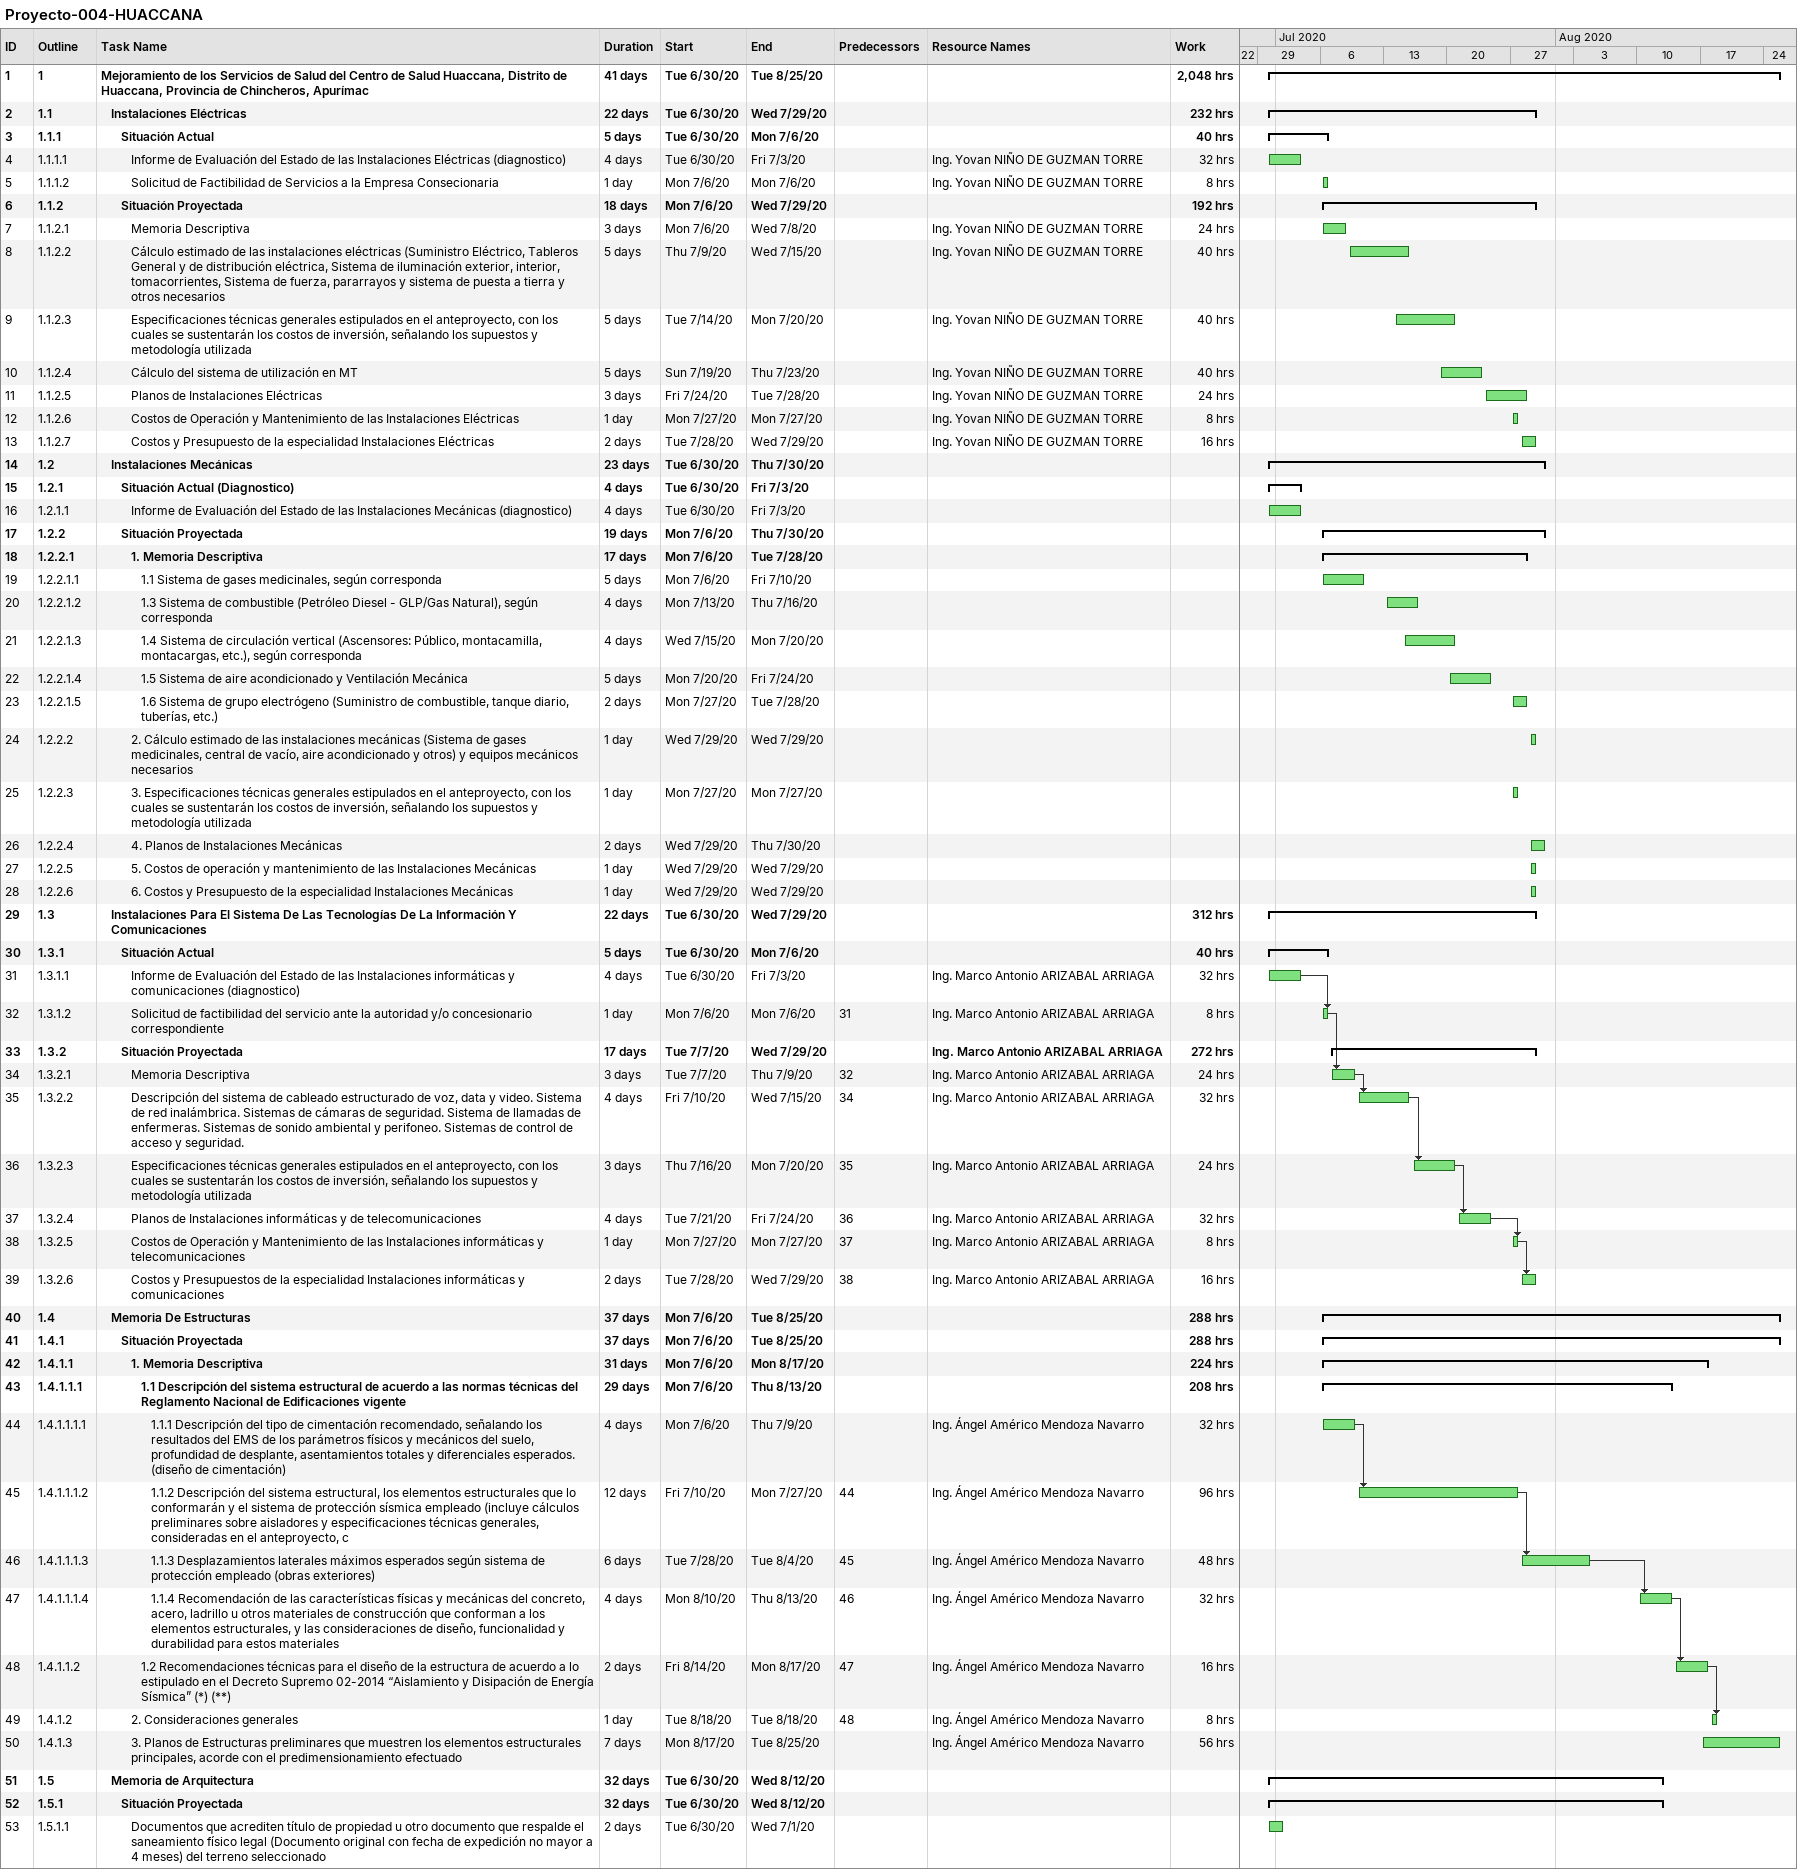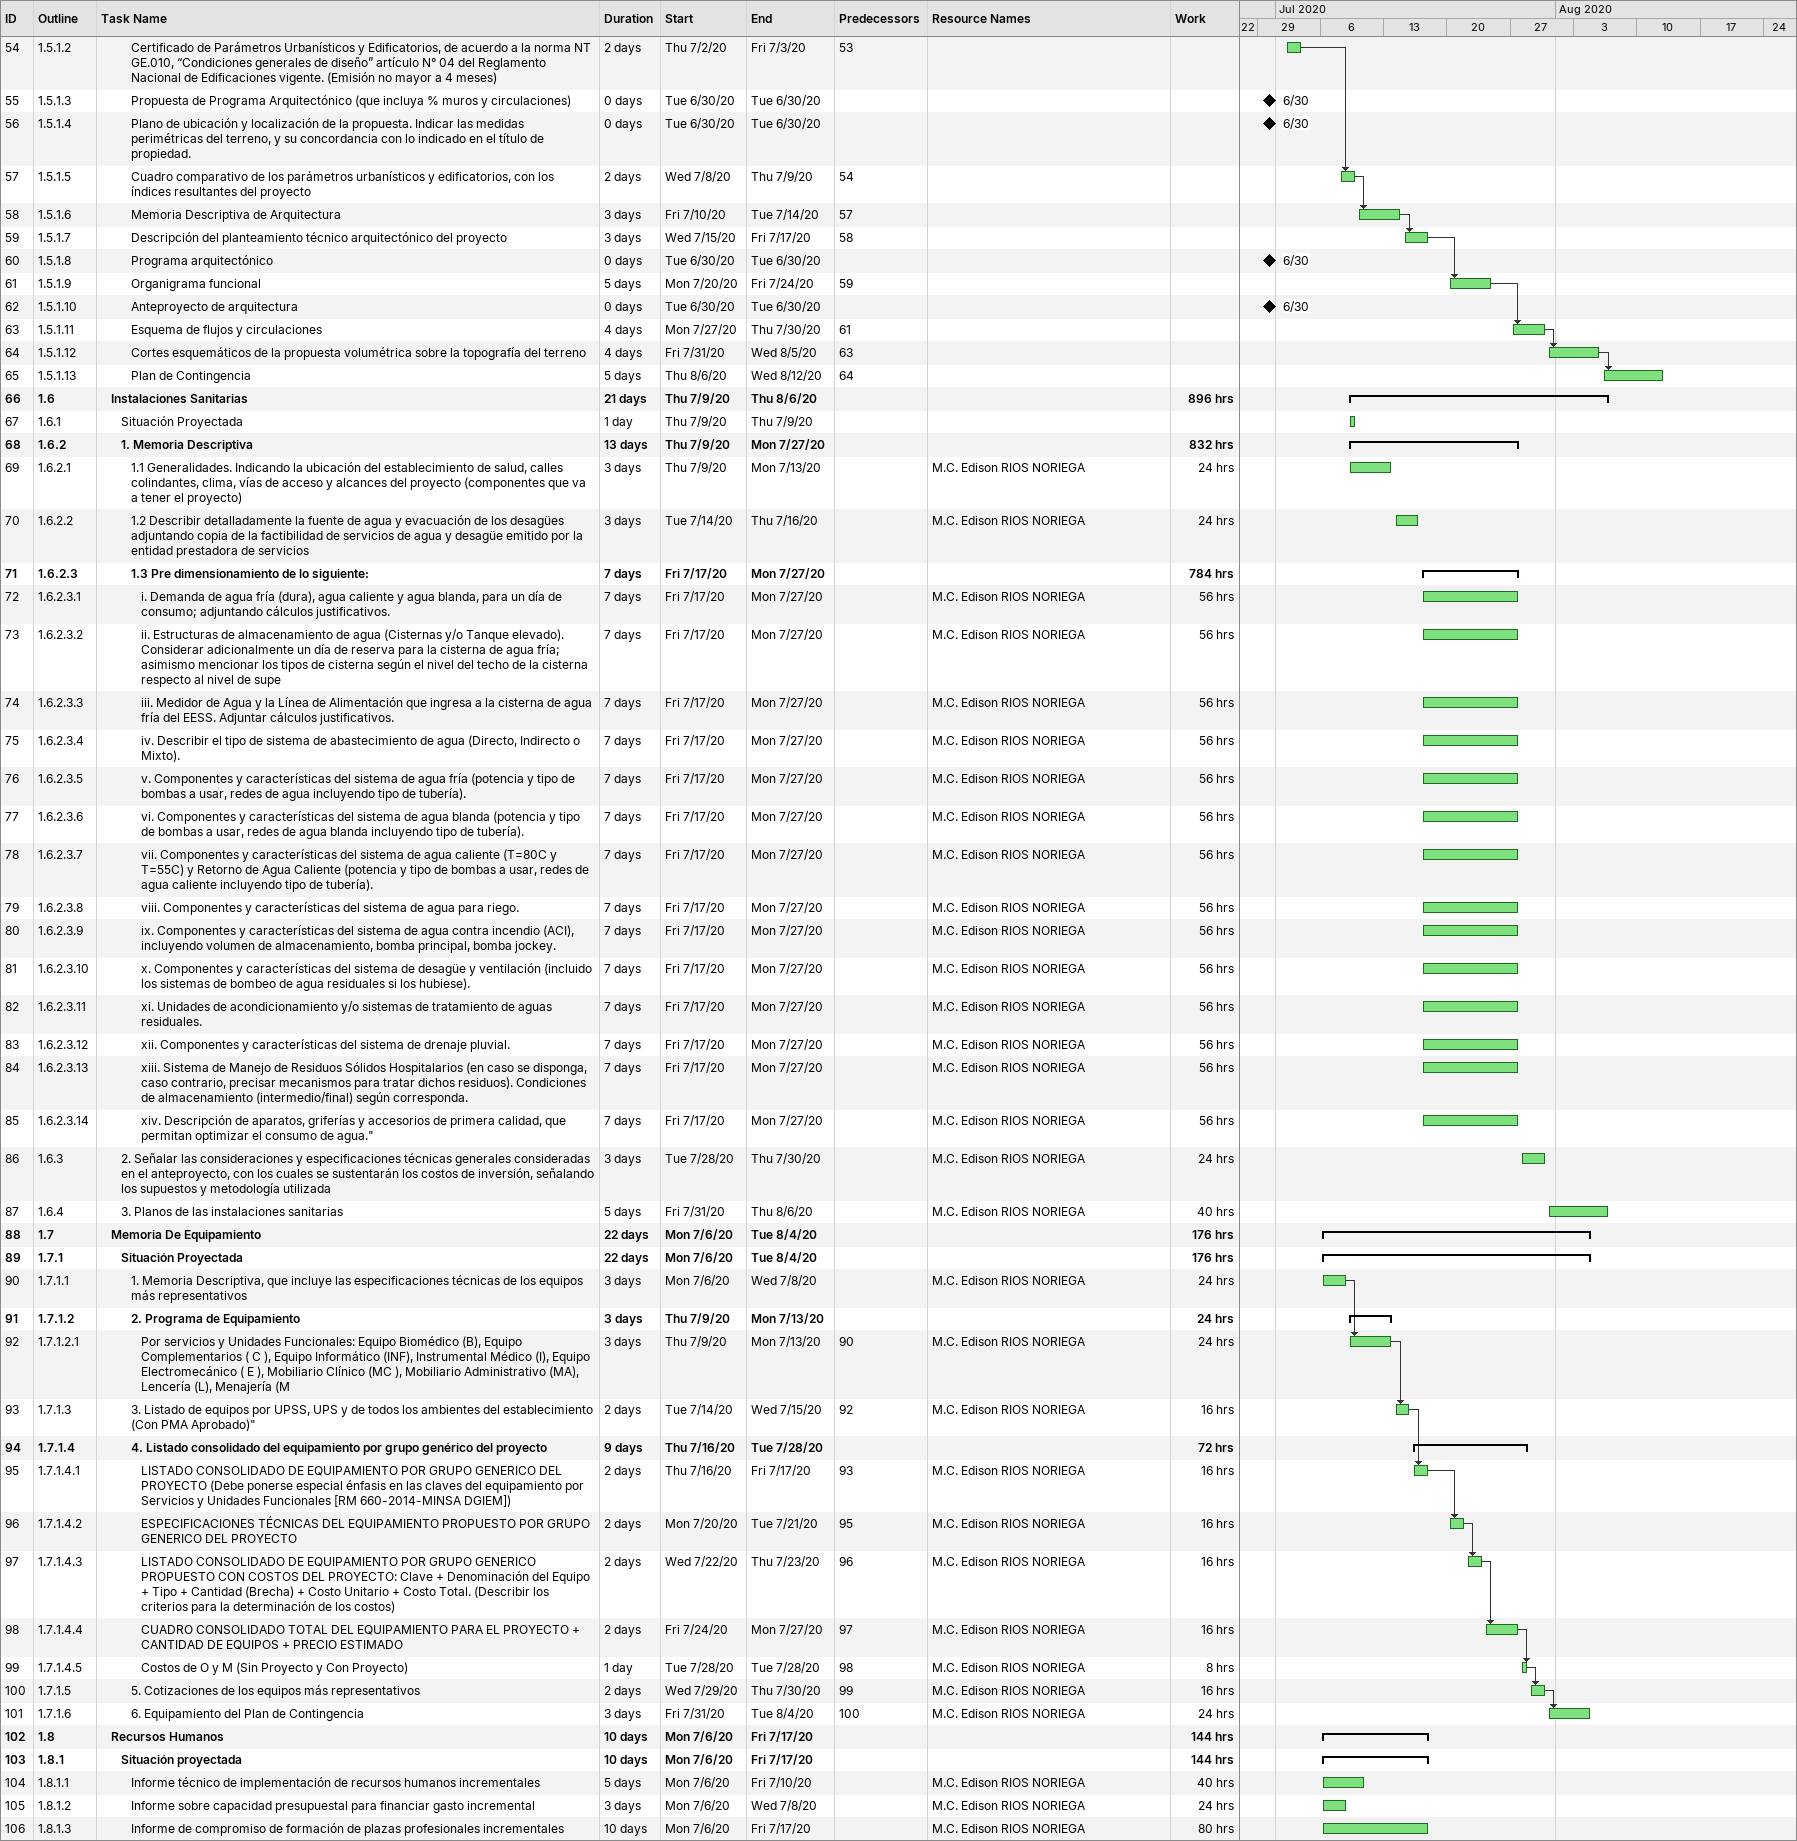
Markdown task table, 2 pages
Proyecto-004-HUACCANA

| ID | WBS | Task | Duration | Start | Finish | Predecessors | Resources | Work (h) |
|---|---|---|---|---|---|---|---|---|
| 1 | 1 | **Mejoramiento de los Servicios de Salud del Centro de Salud Huaccana, Distrito de Huaccana, Provincia de Chincheros, Apurímac** | 41d | 2020-06-30 | 2020-08-25 |  |  | 2048 |
| 2 | 1.1 | **Instalaciones Eléctricas** | 22d | 2020-06-30 | 2020-07-29 |  |  | 232 |
| 3 | 1.1.1 | **Situación Actual** | 5d | 2020-06-30 | 2020-07-06 |  |  | 40 |
| 4 | 1.1.1.1 | Informe de Evaluación del Estado de las Instalaciones Eléctricas (diagnostico) | 4d | 2020-06-30 | 2020-07-03 |  | Ing. Yovan NIÑO DE GUZMAN TORRE | 32 |
| 5 | 1.1.1.2 | Solicitud de Factibilidad de Servicios a la Empresa Consecionaria | 1d | 2020-07-06 | 2020-07-06 |  | Ing. Yovan NIÑO DE GUZMAN TORRE | 8 |
| 6 | 1.1.2 | **Situación Proyectada** | 18d | 2020-07-06 | 2020-07-29 |  |  | 192 |
| 7 | 1.1.2.1 | Memoria Descriptiva | 3d | 2020-07-06 | 2020-07-08 |  | Ing. Yovan NIÑO DE GUZMAN TORRE | 24 |
| 8 | 1.1.2.2 | Cálculo estimado de las instalaciones eléctricas (Suministro Eléctrico, Tableros General y de distribución eléctrica, Sistema de iluminación exterior, interior, tomacorrientes, Sistema de fuerza, pararrayos y sistema de puesta a tierra y otros necesarios | 5d | 2020-07-09 | 2020-07-15 |  | Ing. Yovan NIÑO DE GUZMAN TORRE | 40 |
| 9 | 1.1.2.3 | Especificaciones técnicas generales estipulados en el anteproyecto, con los cuales se sustentarán los costos de inversión, señalando los supuestos y metodología utilizada | 5d | 2020-07-14 | 2020-07-20 |  | Ing. Yovan NIÑO DE GUZMAN TORRE | 40 |
| 10 | 1.1.2.4 | Cálculo del sistema de utilización en MT | 5d | 2020-07-19 | 2020-07-23 |  | Ing. Yovan NIÑO DE GUZMAN TORRE | 40 |
| 11 | 1.1.2.5 | Planos de Instalaciones Eléctricas | 3d | 2020-07-24 | 2020-07-28 |  | Ing. Yovan NIÑO DE GUZMAN TORRE | 24 |
| 12 | 1.1.2.6 | Costos de Operación y Mantenimiento de las Instalaciones Eléctricas | 1d | 2020-07-27 | 2020-07-27 |  | Ing. Yovan NIÑO DE GUZMAN TORRE | 8 |
| 13 | 1.1.2.7 | Costos y Presupuesto de la especialidad Instalaciones Eléctricas | 2d | 2020-07-28 | 2020-07-29 |  | Ing. Yovan NIÑO DE GUZMAN TORRE | 16 |
| 14 | 1.2 | **Instalaciones Mecánicas** | 23d | 2020-06-30 | 2020-07-30 |  |  |  |
| 15 | 1.2.1 | **Situación Actual (Diagnostico)** | 4d | 2020-06-30 | 2020-07-03 |  |  |  |
| 16 | 1.2.1.1 | Informe de Evaluación del Estado de las Instalaciones Mecánicas (diagnostico) | 4d | 2020-06-30 | 2020-07-03 |  |  |  |
| 17 | 1.2.2 | **Situación Proyectada** | 19d | 2020-07-06 | 2020-07-30 |  |  |  |
| 18 | 1.2.2.1 | **1. Memoria Descriptiva** | 17d | 2020-07-06 | 2020-07-28 |  |  |  |
| 19 | 1.2.2.1.1 | 1.1 Sistema de gases medicinales, según corresponda | 5d | 2020-07-06 | 2020-07-10 |  |  |  |
| 20 | 1.2.2.1.2 | 1.3 Sistema de combustible (Petróleo Diesel - GLP/Gas Natural), según corresponda | 4d | 2020-07-13 | 2020-07-16 |  |  |  |
| 21 | 1.2.2.1.3 | 1.4 Sistema de circulación vertical (Ascensores: Público, montacamilla, montacargas, etc.), según corresponda | 4d | 2020-07-15 | 2020-07-20 |  |  |  |
| 22 | 1.2.2.1.4 | 1.5 Sistema de aire acondicionado y Ventilación Mecánica | 5d | 2020-07-20 | 2020-07-24 |  |  |  |
| 23 | 1.2.2.1.5 | 1.6 Sistema de grupo electrógeno (Suministro de combustible, tanque diario, tuberías, etc.) | 2d | 2020-07-27 | 2020-07-28 |  |  |  |
| 24 | 1.2.2.2 | 2. Cálculo estimado de las instalaciones mecánicas (Sistema de gases medicinales, central de vacío, aire acondicionado y otros) y equipos mecánicos necesarios | 1d | 2020-07-29 | 2020-07-29 |  |  |  |
| 25 | 1.2.2.3 | 3. Especificaciones técnicas generales estipulados en el anteproyecto, con los cuales se sustentarán los costos de inversión, señalando los supuestos y metodología utilizada | 1d | 2020-07-27 | 2020-07-27 |  |  |  |
| 26 | 1.2.2.4 | 4. Planos de Instalaciones Mecánicas | 2d | 2020-07-29 | 2020-07-30 |  |  |  |
| 27 | 1.2.2.5 | 5. Costos de operación y mantenimiento de las Instalaciones Mecánicas | 1d | 2020-07-29 | 2020-07-29 |  |  |  |
| 28 | 1.2.2.6 | 6. Costos y Presupuesto de la especialidad Instalaciones Mecánicas | 1d | 2020-07-29 | 2020-07-29 |  |  |  |
| 29 | 1.3 | **Instalaciones Para El Sistema De Las Tecnologías De La Información Y Comunicaciones** | 22d | 2020-06-30 | 2020-07-29 |  |  | 312 |
| 30 | 1.3.1 | **Situación Actual** | 5d | 2020-06-30 | 2020-07-06 |  |  | 40 |
| 31 | 1.3.1.1 | Informe de Evaluación del Estado de las Instalaciones informáticas y comunicaciones (diagnostico) | 4d | 2020-06-30 | 2020-07-03 |  | Ing. Marco Antonio ARIZABAL ARRIAGA | 32 |
| 32 | 1.3.1.2 | Solicitud de factibilidad del servicio ante la autoridad y/o concesionario correspondiente | 1d | 2020-07-06 | 2020-07-06 | 31 | Ing. Marco Antonio ARIZABAL ARRIAGA | 8 |
| 33 | 1.3.2 | **Situación Proyectada** | 17d | 2020-07-07 | 2020-07-29 |  | Ing. Marco Antonio ARIZABAL ARRIAGA | 272 |
| 34 | 1.3.2.1 | Memoria Descriptiva | 3d | 2020-07-07 | 2020-07-09 | 32 | Ing. Marco Antonio ARIZABAL ARRIAGA | 24 |
| 35 | 1.3.2.2 | Descripción del sistema de cableado estructurado de voz, data y video. Sistema de red inalámbrica. Sistemas de cámaras de seguridad. Sistema de llamadas de enfermeras. Sistemas de sonido ambiental y perifoneo. Sistemas de control de acceso y seguridad. | 4d | 2020-07-10 | 2020-07-15 | 34 | Ing. Marco Antonio ARIZABAL ARRIAGA | 32 |
| 36 | 1.3.2.3 | Especificaciones técnicas generales estipulados en el anteproyecto, con los cuales se sustentarán los costos de inversión, señalando los supuestos y metodología utilizada | 3d | 2020-07-16 | 2020-07-20 | 35 | Ing. Marco Antonio ARIZABAL ARRIAGA | 24 |
| 37 | 1.3.2.4 | Planos de Instalaciones informáticas y de telecomunicaciones | 4d | 2020-07-21 | 2020-07-24 | 36 | Ing. Marco Antonio ARIZABAL ARRIAGA | 32 |
| 38 | 1.3.2.5 | Costos de Operación y Mantenimiento de las Instalaciones informáticas y telecomunicaciones | 1d | 2020-07-27 | 2020-07-27 | 37 | Ing. Marco Antonio ARIZABAL ARRIAGA | 8 |
| 39 | 1.3.2.6 | Costos y Presupuestos de la especialidad Instalaciones informáticas y comunicaciones | 2d | 2020-07-28 | 2020-07-29 | 38 | Ing. Marco Antonio ARIZABAL ARRIAGA | 16 |
| 40 | 1.4 | **Memoria De Estructuras** | 37d | 2020-07-06 | 2020-08-25 |  |  | 288 |
| 41 | 1.4.1 | **Situación Proyectada** | 37d | 2020-07-06 | 2020-08-25 |  |  | 288 |
| 42 | 1.4.1.1 | **1. Memoria Descriptiva** | 31d | 2020-07-06 | 2020-08-17 |  |  | 224 |
| 43 | 1.4.1.1.1 | **1.1 Descripción del sistema estructural de acuerdo a las normas técnicas del Reglamento Nacional de Edificaciones vigente** | 29d | 2020-07-06 | 2020-08-13 |  |  | 208 |
| 44 | 1.4.1.1.1.1 | 1.1.1 Descripción del tipo de cimentación recomendado, señalando los resultados del EMS de los parámetros físicos y mecánicos del suelo, profundidad de desplante, asentamientos totales y diferenciales esperados. (diseño de cimentación) | 4d | 2020-07-06 | 2020-07-09 |  | Ing. Ángel Américo Mendoza Navarro | 32 |
| 45 | 1.4.1.1.1.2 | 1.1.2 Descripción del sistema estructural, los elementos estructurales que lo conformarán y el sistema de protección sísmica empleado (incluye cálculos preliminares sobre aisladores y especificaciones técnicas generales, consideradas en el anteproyecto, c | 12d | 2020-07-10 | 2020-07-27 | 44 | Ing. Ángel Américo Mendoza Navarro | 96 |
| 46 | 1.4.1.1.1.3 | 1.1.3 Desplazamientos laterales máximos esperados según sistema de protección empleado (obras exteriores) | 6d | 2020-07-28 | 2020-08-04 | 45 | Ing. Ángel Américo Mendoza Navarro | 48 |
| 47 | 1.4.1.1.1.4 | 1.1.4 Recomendación de las características físicas y mecánicas del concreto, acero, ladrillo u otros materiales de construcción que conforman a los elementos estructurales, y las consideraciones de diseño, funcionalidad y durabilidad para estos materiales | 4d | 2020-08-10 | 2020-08-13 | 46 | Ing. Ángel Américo Mendoza Navarro | 32 |
| 48 | 1.4.1.1.2 | 1.2 Recomendaciones técnicas para el diseño de la estructura de acuerdo a lo estipulado en el Decreto Supremo 02-2014 “Aislamiento y Disipación de Energía Sísmica” (*) (**) | 2d | 2020-08-14 | 2020-08-17 | 47 | Ing. Ángel Américo Mendoza Navarro | 16 |
| 49 | 1.4.1.2 | 2. Consideraciones generales | 1d | 2020-08-18 | 2020-08-18 | 48 | Ing. Ángel Américo Mendoza Navarro | 8 |
| 50 | 1.4.1.3 | 3. Planos de Estructuras preliminares que muestren los elementos estructurales principales, acorde con el predimensionamiento efectuado | 7d | 2020-08-17 | 2020-08-25 |  | Ing. Ángel Américo Mendoza Navarro | 56 |
| 51 | 1.5 | **Memoria de Arquitectura** | 32d | 2020-06-30 | 2020-08-12 |  |  |  |
| 52 | 1.5.1 | **Situación Proyectada** | 32d | 2020-06-30 | 2020-08-12 |  |  |  |
| 53 | 1.5.1.1 | Documentos que acrediten título de propiedad u otro documento que respalde el saneamiento físico legal (Documento original con fecha de expedición no mayor a 4 meses) del terreno seleccionado | 2d | 2020-06-30 | 2020-07-01 |  |  |  |
| 54 | 1.5.1.2 | Certificado de Parámetros Urbanísticos y Edificatorios, de acuerdo a la norma NT GE.010, “Condiciones generales de diseño” artículo N° 04 del Reglamento Nacional de Edificaciones vigente. (Emisión no mayor a 4 meses) | 2d | 2020-07-02 | 2020-07-03 | 53 |  |  |
| 55 | 1.5.1.3 | Propuesta de Programa Arquitectónico (que incluya % muros y circulaciones) | 0d | 2020-06-30 | 2020-06-30 |  |  |  |
| 56 | 1.5.1.4 | Plano de ubicación y localización de la propuesta. Indicar las medidas perimétricas del terreno, y su concordancia con lo indicado en el título de propiedad. | 0d | 2020-06-30 | 2020-06-30 |  |  |  |
| 57 | 1.5.1.5 | Cuadro comparativo de los parámetros urbanísticos y edificatorios, con los índices resultantes del proyecto | 2d | 2020-07-08 | 2020-07-09 | 54 |  |  |
| 58 | 1.5.1.6 | Memoria Descriptiva de Arquitectura | 3d | 2020-07-10 | 2020-07-14 | 57 |  |  |
| 59 | 1.5.1.7 | Descripción del planteamiento técnico arquitectónico del proyecto | 3d | 2020-07-15 | 2020-07-17 | 58 |  |  |
| 60 | 1.5.1.8 | Programa arquitectónico | 0d | 2020-06-30 | 2020-06-30 |  |  |  |
| 61 | 1.5.1.9 | Organigrama funcional | 5d | 2020-07-20 | 2020-07-24 | 59 |  |  |
| 62 | 1.5.1.10 | Anteproyecto de arquitectura | 0d | 2020-06-30 | 2020-06-30 |  |  |  |
| 63 | 1.5.1.11 | Esquema de flujos y circulaciones | 4d | 2020-07-27 | 2020-07-30 | 61 |  |  |
| 64 | 1.5.1.12 | Cortes esquemáticos de la propuesta volumétrica sobre la topografía del terreno | 4d | 2020-07-31 | 2020-08-05 | 63 |  |  |
| 65 | 1.5.1.13 | Plan de Contingencia | 5d | 2020-08-06 | 2020-08-12 | 64 |  |  |
| 66 | 1.6 | **Instalaciones Sanitarias** | 21d | 2020-07-09 | 2020-08-06 |  |  | 896 |
| 67 | 1.6.1 | Situación Proyectada | 1d | 2020-07-09 | 2020-07-09 |  |  |  |
| 68 | 1.6.2 | **1. Memoria Descriptiva** | 13d | 2020-07-09 | 2020-07-27 |  |  | 832 |
| 69 | 1.6.2.1 | 1.1 Generalidades. Indicando la ubicación del establecimiento de salud, calles colindantes, clima, vías de acceso y alcances del proyecto (componentes que va a tener el proyecto) | 3d | 2020-07-09 | 2020-07-13 |  | M.C. Edison RIOS NORIEGA | 24 |
| 70 | 1.6.2.2 | 1.2 Describir detalladamente la fuente de agua y evacuación de los desagües adjuntando copia de la factibilidad de servicios de agua y desagüe emitido por la entidad prestadora de servicios | 3d | 2020-07-14 | 2020-07-16 |  | M.C. Edison RIOS NORIEGA | 24 |
| 71 | 1.6.2.3 | **1.3 Pre dimensionamiento de lo siguiente:** | 7d | 2020-07-17 | 2020-07-27 |  |  | 784 |
| 72 | 1.6.2.3.1 | i. Demanda de agua fría (dura), agua caliente y agua blanda, para un día de consumo; adjuntando cálculos justificativos. | 7d | 2020-07-17 | 2020-07-27 |  | M.C. Edison RIOS NORIEGA | 56 |
| 73 | 1.6.2.3.2 | ii. Estructuras de almacenamiento de agua (Cisternas y/o Tanque elevado). Considerar adicionalmente un día de reserva para la cisterna de agua fría; asimismo mencionar los tipos de cisterna según el nivel del techo de la cisterna respecto al nivel de supe | 7d | 2020-07-17 | 2020-07-27 |  | M.C. Edison RIOS NORIEGA | 56 |
| 74 | 1.6.2.3.3 | iii. Medidor de Agua y la Línea de Alimentación que ingresa a la cisterna de agua fría del EESS. Adjuntar cálculos justificativos. | 7d | 2020-07-17 | 2020-07-27 |  | M.C. Edison RIOS NORIEGA | 56 |
| 75 | 1.6.2.3.4 | iv. Describir el tipo de sistema de abastecimiento de agua (Directo, Indirecto o Mixto). | 7d | 2020-07-17 | 2020-07-27 |  | M.C. Edison RIOS NORIEGA | 56 |
| 76 | 1.6.2.3.5 | v. Componentes y características del sistema de agua fría (potencia y tipo de bombas a usar, redes de agua incluyendo tipo de tubería). | 7d | 2020-07-17 | 2020-07-27 |  | M.C. Edison RIOS NORIEGA | 56 |
| 77 | 1.6.2.3.6 | vi. Componentes y características del sistema de agua blanda (potencia y tipo de bombas a usar, redes de agua blanda incluyendo tipo de tubería). | 7d | 2020-07-17 | 2020-07-27 |  | M.C. Edison RIOS NORIEGA | 56 |
| 78 | 1.6.2.3.7 | vii. Componentes y características del sistema de agua caliente (T=80C y T=55C) y Retorno de Agua Caliente (potencia y tipo de bombas a usar, redes de agua caliente incluyendo tipo de tubería). | 7d | 2020-07-17 | 2020-07-27 |  | M.C. Edison RIOS NORIEGA | 56 |
| 79 | 1.6.2.3.8 | viii. Componentes y características del sistema de agua para riego. | 7d | 2020-07-17 | 2020-07-27 |  | M.C. Edison RIOS NORIEGA | 56 |
| 80 | 1.6.2.3.9 | ix. Componentes y características del sistema de agua contra incendio (ACI), incluyendo volumen de almacenamiento, bomba principal, bomba jockey. | 7d | 2020-07-17 | 2020-07-27 |  | M.C. Edison RIOS NORIEGA | 56 |
| 81 | 1.6.2.3.10 | x. Componentes y características del sistema de desagüe y ventilación (incluido los sistemas de bombeo de agua residuales si los hubiese). | 7d | 2020-07-17 | 2020-07-27 |  | M.C. Edison RIOS NORIEGA | 56 |
| 82 | 1.6.2.3.11 | xi. Unidades de acondicionamiento y/o sistemas de tratamiento de aguas residuales. | 7d | 2020-07-17 | 2020-07-27 |  | M.C. Edison RIOS NORIEGA | 56 |
| 83 | 1.6.2.3.12 | xii. Componentes y características del sistema de drenaje pluvial. | 7d | 2020-07-17 | 2020-07-27 |  | M.C. Edison RIOS NORIEGA | 56 |
| 84 | 1.6.2.3.13 | xiii. Sistema de Manejo de Residuos Sólidos Hospitalarios (en caso se disponga, caso contrario, precisar mecanismos para tratar dichos residuos). Condiciones de almacenamiento (intermedio/final) según corresponda. | 7d | 2020-07-17 | 2020-07-27 |  | M.C. Edison RIOS NORIEGA | 56 |
| 85 | 1.6.2.3.14 | xiv. Descripción de aparatos, griferías y accesorios de primera calidad, que permitan optimizar el consumo de agua." | 7d | 2020-07-17 | 2020-07-27 |  | M.C. Edison RIOS NORIEGA | 56 |
| 86 | 1.6.3 | 2. Señalar las consideraciones y especificaciones técnicas generales consideradas en el anteproyecto, con los cuales se sustentarán los costos de inversión, señalando los supuestos y metodología utilizada | 3d | 2020-07-28 | 2020-07-30 |  | M.C. Edison RIOS NORIEGA | 24 |
| 87 | 1.6.4 | 3. Planos de las instalaciones sanitarias | 5d | 2020-07-31 | 2020-08-06 |  | M.C. Edison RIOS NORIEGA | 40 |
| 88 | 1.7 | **Memoria De Equipamiento** | 22d | 2020-07-06 | 2020-08-04 |  |  | 176 |
| 89 | 1.7.1 | **Situación Proyectada** | 22d | 2020-07-06 | 2020-08-04 |  |  | 176 |
| 90 | 1.7.1.1 | 1. Memoria Descriptiva, que incluye las especificaciones técnicas de los equipos más representativos | 3d | 2020-07-06 | 2020-07-08 |  | M.C. Edison RIOS NORIEGA | 24 |
| 91 | 1.7.1.2 | **2. Programa de Equipamiento** | 3d | 2020-07-09 | 2020-07-13 |  |  | 24 |
| 92 | 1.7.1.2.1 | Por servicios y Unidades Funcionales: Equipo Biomédico (B), Equipo Complementarios ( C ), Equipo Informático (INF), Instrumental Médico (I), Equipo Electromecánico ( E ), Mobiliario Clínico (MC ), Mobiliario Administrativo (MA), Lencería (L), Menajería (M | 3d | 2020-07-09 | 2020-07-13 | 90 | M.C. Edison RIOS NORIEGA | 24 |
| 93 | 1.7.1.3 | 3. Listado de equipos por UPSS, UPS y de todos los ambientes del establecimiento (Con PMA Aprobado)" | 2d | 2020-07-14 | 2020-07-15 | 92 | M.C. Edison RIOS NORIEGA | 16 |
| 94 | 1.7.1.4 | **4. Listado consolidado del equipamiento por grupo genérico del proyecto** | 9d | 2020-07-16 | 2020-07-28 |  |  | 72 |
| 95 | 1.7.1.4.1 | LISTADO CONSOLIDADO DE EQUIPAMIENTO POR GRUPO GENERICO DEL PROYECTO (Debe ponerse especial énfasis en las claves del equipamiento por Servicios y Unidades Funcionales [RM 660-2014-MINSA DGIEM]) | 2d | 2020-07-16 | 2020-07-17 | 93 | M.C. Edison RIOS NORIEGA | 16 |
| 96 | 1.7.1.4.2 | ESPECIFICACIONES TÉCNICAS DEL EQUIPAMIENTO PROPUESTO POR GRUPO GENERICO DEL PROYECTO | 2d | 2020-07-20 | 2020-07-21 | 95 | M.C. Edison RIOS NORIEGA | 16 |
| 97 | 1.7.1.4.3 | LISTADO CONSOLIDADO DE EQUIPAMIENTO POR GRUPO GENERICO PROPUESTO CON COSTOS DEL PROYECTO: Clave + Denominación del Equipo + Tipo + Cantidad (Brecha) + Costo Unitario + Costo Total. (Describir los criterios para la determinación de los costos) | 2d | 2020-07-22 | 2020-07-23 | 96 | M.C. Edison RIOS NORIEGA | 16 |
| 98 | 1.7.1.4.4 | CUADRO CONSOLIDADO TOTAL DEL EQUIPAMIENTO PARA EL PROYECTO + CANTIDAD DE EQUIPOS + PRECIO ESTIMADO | 2d | 2020-07-24 | 2020-07-27 | 97 | M.C. Edison RIOS NORIEGA | 16 |
| 99 | 1.7.1.4.5 | Costos de O y M (Sin Proyecto y Con Proyecto) | 1d | 2020-07-28 | 2020-07-28 | 98 | M.C. Edison RIOS NORIEGA | 8 |
| 100 | 1.7.1.5 | 5. Cotizaciones de los equipos más representativos | 2d | 2020-07-29 | 2020-07-30 | 99 | M.C. Edison RIOS NORIEGA | 16 |
| 101 | 1.7.1.6 | 6. Equipamiento del Plan de Contingencia | 3d | 2020-07-31 | 2020-08-04 | 100 | M.C. Edison RIOS NORIEGA | 24 |
| 102 | 1.8 | **Recursos Humanos** | 10d | 2020-07-06 | 2020-07-17 |  |  | 144 |
| 103 | 1.8.1 | **Situación proyectada** | 10d | 2020-07-06 | 2020-07-17 |  |  | 144 |
| 104 | 1.8.1.1 | Informe técnico de implementación de recursos humanos incrementales | 5d | 2020-07-06 | 2020-07-10 |  | M.C. Edison RIOS NORIEGA | 40 |
| 105 | 1.8.1.2 | Informe sobre capacidad presupuestal para financiar gasto incremental | 3d | 2020-07-06 | 2020-07-08 |  | M.C. Edison RIOS NORIEGA | 24 |
| 106 | 1.8.1.3 | Informe de compromiso de formación de plazas profesionales incrementales | 10d | 2020-07-06 | 2020-07-17 |  | M.C. Edison RIOS NORIEGA | 80 |
